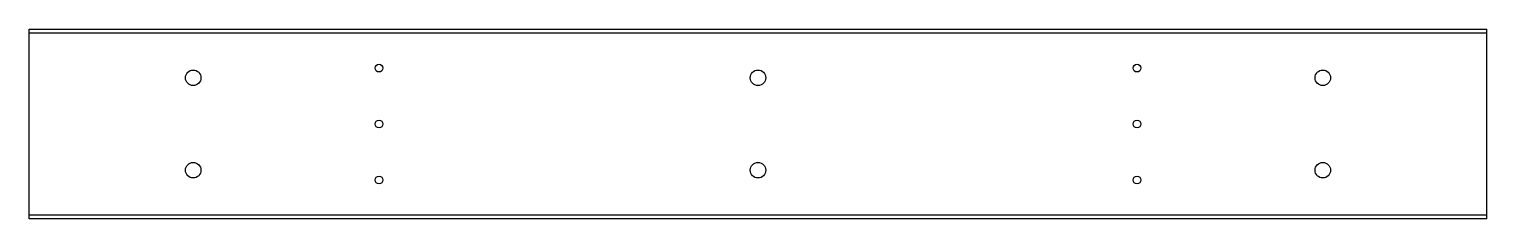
# Model space of a CAD drawing. Header units: millimetres. Extents: x -1500 to 0, y -64 to 131.
import ezdxf

# ---------------------------------------------------------------- set-up
doc = ezdxf.new("R2010")
doc.units = ezdxf.units.MM

msp = doc.modelspace()

# ---------------------------------------------------------------- linework, layer by layer
at = {"color": 7, "linetype": 'Continuous', "lineweight": 25}
for p, q in [((-1500, -64.1), (-1500, 130.9)), ((-1500, 130.9), (0, 130.9)), ((0, 126.9), (-1500, 126.9)), ((0, -64.1), (0, 130.9)), ((-1500, -60.1), (0, -60.1)), ((0, -64.1), (-1500, -64.1))]:
    msp.add_line(p, q, dxfattribs=at)
for centre, radius in [((-1140, 90.9), 4), ((-360, 90.9), 4), ((-1331.2, 80.9), 8), ((-750, 80.9), 8), ((-168.8, 80.9), 8), ((-1140, 33.4), 4), ((-360, 33.4), 4), ((-1331.2, -14.1), 8), ((-750, -14.1), 8), ((-168.8, -14.1), 8), ((-1140, -24.1), 4), ((-360, -24.1), 4)]:
    msp.add_circle(centre, radius, dxfattribs=at)

doc.saveas('drawing.dxf')
